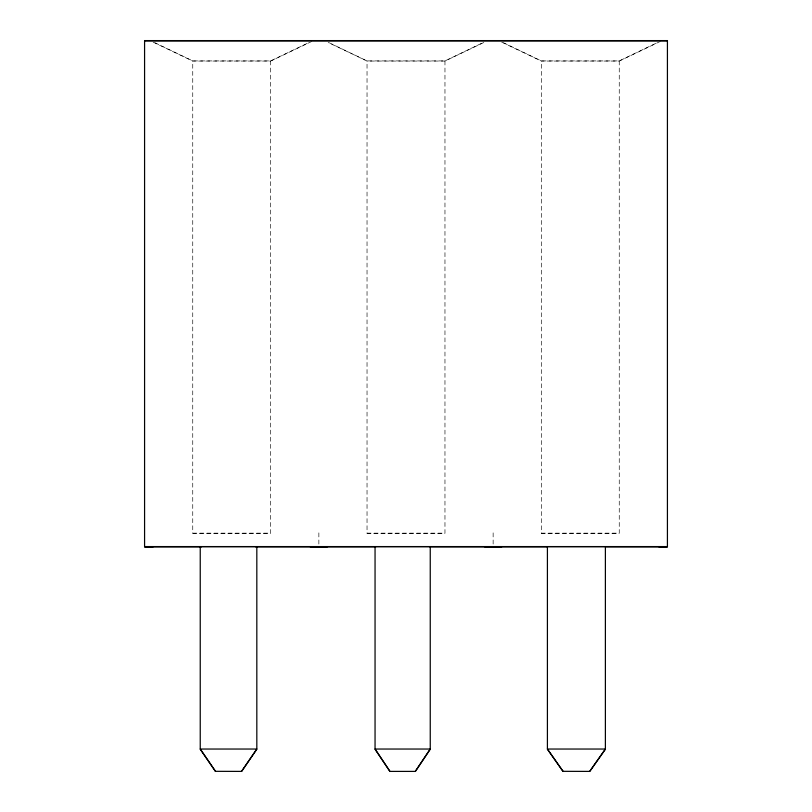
<?xml version="1.0" encoding="UTF-8"?>
<svg xmlns="http://www.w3.org/2000/svg" width="812" height="812" viewBox="0 0 812 812"><rect width="100%" height="100%" fill="white"/><g stroke="black" fill="none" stroke-linecap="round" stroke-linejoin="round"><path stroke-width="0.61" stroke-dasharray="4.06 3.04" d="M155.051 42.803L192.748 60.92L270.69 60.92L308.387 42.803M329.337 42.803L367.034 60.92L444.966 60.92L482.663 42.803M503.613 42.803L541.31 60.92L619.251 60.92L656.949 42.803M311.808 41.422L270.69 61.052L192.748 61.052L151.631 41.422M483.81 42.518L444.966 61.052L367.034 61.052L328.19 42.518M660.369 41.422L619.251 61.052L541.31 61.052L500.192 41.422M192.748 533.159L270.69 533.159M367.034 533.159L444.966 533.159M541.31 533.159L619.251 533.159M619.251 60.92L619.251 533.291L541.31 533.291L541.31 60.92M493.138 532.875L493.138 545.471M444.966 60.92L444.966 533.291L367.034 533.291L367.034 60.92M318.862 532.875L318.862 545.471M270.69 60.92L270.69 533.291L192.748 533.291L192.748 60.92"/><path stroke-width="1.22" d="M415.358 771.329L430.248 749.04L375.053 749.04L389.943 771.4L415.358 771.4L430.248 749.182L430.248 546.649L375.053 546.649L375.053 749.182L389.943 771.4M241.57 771.4L256.825 749.182L256.825 546.649L200.239 546.649L200.239 749.182L215.505 771.4L200.239 749.04L256.825 749.04L241.57 771.4L215.505 771.329M589.745 771.329L605.387 749.04L547.41 749.04L563.051 771.4L547.41 749.182L547.41 546.649L605.387 546.649L605.387 749.182L589.745 771.4L563.051 771.329M144.577 40.894L667.423 40.894M144.577 546.577L667.423 546.577M144.577 546.73L153.295 546.72M310.143 546.72L327.571 546.73M484.429 546.72L501.857 546.72M658.705 546.73L667.423 546.72M201.406 546.862L144.577 546.862L144.577 40.6L667.423 40.6L667.423 546.862L605.539 546.862M255.719 546.862L375.692 546.862M429.995 546.862L547.44 546.862"/></g></svg>
